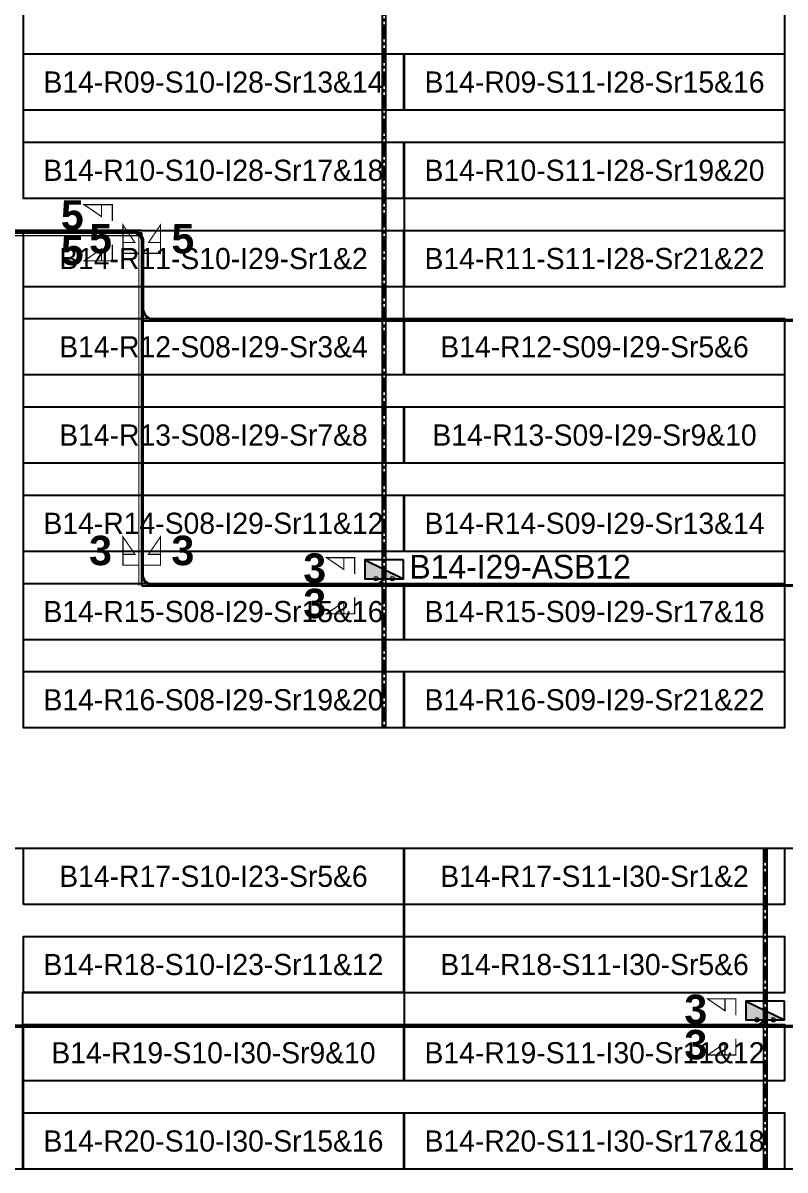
# Model space of a CAD drawing. Header units: metres. Extents: x 531759 to 532310, y 2675082 to 2675319.
# Drawn here: x 532050.6 to 532115.4, y 2675164.2 to 2675261.7 of the extents above; entities that cross this region are included whole.
import ezdxf
from ezdxf.enums import TextEntityAlignment as Align

# ---------------------------------------------------------------- set-up
doc = ezdxf.new("R2010")
doc.units = ezdxf.units.M
doc.header["$MEASUREMENT"] = 0
doc.linetypes.add('CENTER', pattern=[2, 1.25, -0.25, 0.25, -0.25])
for name, color, linetype in [('DC Trench BL-14', 40, 'Continuous'), ('E-Inverter Grouping', 2, 'Continuous'), ('Inverter Block-14', 7, 'Continuous'), ('LT Cable(AG) INV to LT Panel BL-14', 2, 'Continuous'), ('Messenger Wire Block-14 (Master Path)', 30, 'Continuous'), ('Messenger Wire Block-14 (MW Path)', 191, 'Continuous'), ('MMS Table Block-14', 8, 'Continuous'), ('Plan Line - DC BL-14', 40, 'Continuous'), ('Section Marking BL-14', 2, 'Continuous')]:
    doc.layers.add(name, color=color, linetype=linetype)
doc.layers.add('PILE', color=1, linetype='Continuous', lineweight=15)
doc.styles.add('BoldTextStyle', font='arialbd.ttf')
doc.styles.get("Standard").update_dxf_attribs({"font": 'Adani Regular.ttf'})

# ---------------------------------------------------------------- blocks, each defined once
blk = doc.blocks.new('MMS Table (32.292 x 4.788)')
at = {"color": 0}
blk.add_lwpolyline([(0, -0.002), (0, 4.786), (32.292, 4.786), (32.292, -0.002)], close=True, dxfattribs=at)
at = {"color": 7}
blk.add_attdef('ID1', text='', height=1.8, dxfattribs=at).set_placement((16.146, 2.392), align=Align.MIDDLE_CENTER)
blk = doc.blocks.new('Inverter Block')
h = blk.add_hatch(color=0)
h.dxf.hatch_style = 1
h.paths.add_polyline_path([(-1.456, 2.269), (-1.456, 0.846), (1.456, 0.846)])
at = {"color": 0}
blk.add_lwpolyline([(1.456, 2.269), (-1.456, 2.269), (-1.456, 0.846), (1.456, 0.846)], close=True, dxfattribs=at)
blk.add_lwpolyline([(-1.456, 2.269), (1.456, 0.846)], dxfattribs=at)
at = {"layer": 'PILE'}
for centre in [(-0.613, 0.846), (0.613, 0.846)]:
    blk.add_circle(centre, 0.156, dxfattribs=at)
at = {"color": 7}
blk.add_attdef('ID', (-1.456, 3.006), '', height=1.8, dxfattribs=at)

msp = doc.modelspace()

# ---------------------------------------------------------------- linework, layer by layer
at = {"layer": 'DC Trench BL-14', "color": 40, "const_width": 0.15}
for points in [[(532081.426, 2675281.575), (532081.126, 2675281.575), (532081.126, 2675201.789), (532081.426, 2675201.789)], [(532113.818, 2675191.575), (532113.518, 2675191.575), (532113.518, 2675164.289), (532113.818, 2675164.289)]]:
    msp.add_lwpolyline(points, close=True, dxfattribs=at)
at = {"layer": 'E-Inverter Grouping'}
for points in [[(532115.307, 2675239.291), (532083.015, 2675239.291), (532083.015, 2675246.791), (532050.623, 2675246.791), (532050.623, 2675281.575), (532115.307, 2675281.575)], [(532082.915, 2675236.575), (532115.307, 2675236.575), (532115.307, 2675201.791), (532050.623, 2675201.791), (532050.623, 2675244.075), (532082.915, 2675244.075)]]:
    msp.add_lwpolyline(points, close=True, dxfattribs=at)
at = {"layer": 'E-Inverter Grouping', "color": 3}
for points in [[(532082.915, 2675191.575), (532082.915, 2675179.291), (532050.523, 2675179.291), (532050.523, 2675164.291), (531985.839, 2675164.291), (531985.839, 2675191.575)], [(532083.015, 2675176.575), (532083.015, 2675191.575), (532147.699, 2675191.575), (532147.699, 2675164.291), (532050.623, 2675164.291), (532050.623, 2675176.575)]]:
    msp.add_lwpolyline(points, close=True, dxfattribs=at)
at = {"layer": 'LT Cable(AG) INV to LT Panel BL-14'}
msp.add_lwpolyline([(532008.688, 2675224.227), (532009.127, 2675224.901, 0.14519), (532009.272, 2675225.392), (532009.272, 2675228.771, 0.214019), (532008.971, 2675229.443), (532002.257, 2675235.421, -0.214019), (532001.955, 2675236.093), (532001.955, 2675237.872, -0.0289), (532001.961, 2675237.976), (532002.017, 2675238.455, 0.028904), (532002.023, 2675238.559), (532002.023, 2675243.115, -0.414229), (532002.923, 2675244.015), (532059.907, 2675244.013, -0.414204), (532060.807, 2675243.113), (532060.807, 2675237.415, 0.414214), (532061.707, 2675236.515), (532145.161, 2675236.515, 0.414214), (532146.061, 2675237.415), (532146.061, 2675237.69)], format="xyb", dxfattribs=at)
at = {"layer": 'LT Cable(AG) INV to LT Panel BL-14', "color": 5}
for points in [[(532009.91, 2675224.693, -0.32196), (532009.297, 2675225.546), (532009.297, 2675228.782, 0.214019), (532008.996, 2675229.454), (532002.282, 2675235.432, -0.214019), (532001.98, 2675236.104), (532001.98, 2675237.871, -0.0289), (532001.986, 2675237.974), (532002.042, 2675238.454, 0.028904), (532002.048, 2675238.558), (532002.048, 2675243.09, -0.414229), (532002.948, 2675243.99), (532059.882, 2675243.988, -0.414204), (532060.782, 2675243.088), (532060.782, 2675237.39, 0.414214), (532061.682, 2675236.49), (532242.337, 2675236.49, 0.414214), (532243.237, 2675237.39), (532243.237, 2675237.69)], [(532009.91, 2675224.727, -0.31385), (532009.322, 2675225.571), (532009.322, 2675228.793, 0.214019), (532009.021, 2675229.466), (532002.307, 2675235.444, -0.214019), (532002.005, 2675236.116), (532002.005, 2675237.869, -0.0289), (532002.011, 2675237.973), (532002.067, 2675238.453, 0.028904), (532002.073, 2675238.556), (532002.073, 2675243.065, -0.414229), (532002.973, 2675243.965), (532059.857, 2675243.963, -0.414204), (532060.757, 2675243.063), (532060.757, 2675214.865, 0.414214), (532061.657, 2675213.965), (532080.377, 2675213.965, 0.414214), (532081.277, 2675214.865), (532081.277, 2675215.19)], [(532009.91, 2675224.761, -0.305689), (532009.347, 2675225.596), (532009.347, 2675228.805, 0.214019), (532009.046, 2675229.477), (532002.332, 2675235.455, -0.214019), (532002.03, 2675236.127), (532002.03, 2675237.868, -0.0289), (532002.036, 2675237.972), (532002.092, 2675238.451, 0.028904), (532002.098, 2675238.555), (532002.098, 2675243.04, -0.414229), (532002.998, 2675243.94), (532059.832, 2675243.938, -0.414204), (532060.732, 2675243.038), (532060.732, 2675214.84, 0.414214), (532061.632, 2675213.94), (532145.161, 2675213.94, 0.414214), (532146.061, 2675214.84), (532146.061, 2675215.19)], [(532009.91, 2675224.797, -0.297466), (532009.372, 2675225.621), (532009.372, 2675228.816, 0.214019), (532009.071, 2675229.488), (532002.357, 2675235.466, -0.214019), (532002.055, 2675236.138), (532002.055, 2675237.866, -0.0289), (532002.061, 2675237.97), (532002.117, 2675238.45, 0.028904), (532002.123, 2675238.553), (532002.123, 2675243.015, -0.414229), (532003.023, 2675243.915), (532059.807, 2675243.913, -0.414204), (532060.707, 2675243.013), (532060.707, 2675214.815, 0.414214), (532061.607, 2675213.915), (532242.337, 2675213.915, 0.414214), (532243.237, 2675214.815), (532243.237, 2675215.19)], [(532013.036, 2675222.064), (532007.333, 2675222.064, 0.078431), (532007.056, 2675222.02), (532006.159, 2675221.729, -0.078431), (532005.882, 2675221.686), (532002.923, 2675221.686, 0.414417), (532002.023, 2675220.785), (532002.043, 2675192.857, 0.083556), (532002.093, 2675192.562), (532002.193, 2675192.272, -0.083731), (532002.243, 2675191.977), (532002.243, 2675177.365, 0.414214), (532003.143, 2675176.465), (532274.729, 2675176.465, 0.414214), (532275.629, 2675177.365), (532275.629, 2675177.69)], [(532013.036, 2675222.039), (532007.337, 2675222.039, 0.078431), (532007.06, 2675221.995), (532006.163, 2675221.704, -0.078431), (532005.886, 2675221.661), (532002.948, 2675221.661, 0.414417), (532002.048, 2675220.76), (532002.068, 2675192.861, 0.083556), (532002.118, 2675192.566), (532002.218, 2675192.277, -0.083731), (532002.268, 2675191.981), (532002.268, 2675177.39, 0.414214), (532003.168, 2675176.49), (532177.553, 2675176.49, 0.414214), (532178.453, 2675177.39), (532178.453, 2675177.69)], [(532013.036, 2675222.014), (532007.341, 2675222.014, 0.078431), (532007.064, 2675221.97), (532006.167, 2675221.679, -0.078431), (532005.89, 2675221.636), (532002.974, 2675221.636, 0.414417), (532002.074, 2675220.735), (532002.093, 2675192.865, 0.083556), (532002.143, 2675192.57), (532002.243, 2675192.281, -0.083731), (532002.293, 2675191.986), (532002.293, 2675177.415, 0.414214), (532003.193, 2675176.515), (532112.769, 2675176.515, 0.414214), (532113.669, 2675177.415), (532113.669, 2675177.69)]]:
    msp.add_lwpolyline(points, format="xyb", dxfattribs=at)
at = {"layer": 'Messenger Wire Block-14 (Master Path)'}
for points in [[(532002.16, 2675243.877), (532060.67, 2675243.875)], [(532060.67, 2675213.877), (532060.67, 2675243.875)], [(532060.67, 2675236.377), (532244.875, 2675236.377)], [(532060.67, 2675213.877), (532244.875, 2675213.877)], [(532002.155, 2675176.377), (532277.267, 2675176.377)]]:
    msp.add_lwpolyline(points, dxfattribs=at)
at = {"layer": 'Messenger Wire Block-14 (MW Path)', "const_width": 0.1}
for points in [[(532002.16, 2675244.127), (532060.67, 2675244.125)], [(532060.42, 2675213.877), (532060.42, 2675243.875)], [(532002.16, 2675243.627), (532060.67, 2675243.625)], [(532060.67, 2675236.377), (532244.875, 2675236.377)], [(532060.67, 2675213.877), (532244.875, 2675213.877)], [(532002.155, 2675176.377), (532277.267, 2675176.377)]]:
    msp.add_lwpolyline(points, dxfattribs=at)
at = {"layer": 'Plan Line - DC BL-14', "color": 6, "linetype": 'CENTER'}
for points in [[(532081.277, 2675281.575), (532081.277, 2675201.789)], [(532113.669, 2675191.575), (532113.669, 2675164.289)]]:
    msp.add_lwpolyline(points, dxfattribs=at)
at = {"layer": 'Section Marking BL-14', "color": 94, "lineweight": 35, "true_color": 0x00a500, "const_width": 0.1}
for points in [[(532058.17, 2675244.877), (532058.17, 2675246.267), (532055.77, 2675246.267), (532057.25, 2675245.257), (532057.25, 2675246.267)], [(532060.47, 2675242.127), (532059.08, 2675242.127), (532059.08, 2675244.527), (532060.09, 2675243.047), (532059.08, 2675243.047)], [(532060.87, 2675242.127), (532062.26, 2675242.127), (532062.26, 2675244.527), (532061.25, 2675243.047), (532062.26, 2675243.047)], [(532058.17, 2675242.877), (532058.17, 2675241.487), (532055.77, 2675241.487), (532057.25, 2675242.497), (532057.25, 2675241.487)], [(532060.47, 2675215.627), (532059.08, 2675215.627), (532059.08, 2675218.027), (532060.09, 2675216.547), (532059.08, 2675216.547)], [(532060.87, 2675215.627), (532062.26, 2675215.627), (532062.26, 2675218.027), (532061.25, 2675216.547), (532062.26, 2675216.547)], [(532078.777, 2675214.877), (532078.777, 2675216.267), (532076.377, 2675216.267), (532077.857, 2675215.257), (532077.857, 2675216.267)], [(532078.777, 2675212.877), (532078.777, 2675211.487), (532076.377, 2675211.487), (532077.857, 2675212.497), (532077.857, 2675211.487)], [(532111.169, 2675177.377), (532111.169, 2675178.767), (532108.769, 2675178.767), (532110.249, 2675177.757), (532110.249, 2675178.767)], [(532111.169, 2675175.377), (532111.169, 2675173.987), (532108.769, 2675173.987), (532110.249, 2675174.997), (532110.249, 2675173.987)]]:
    msp.add_lwpolyline(points, dxfattribs=at)

# ---------------------------------------------------------------- block references
at = {"layer": 'Inverter Block-14'}
ref = msp.add_blockref('Inverter Block', (532081.277, 2675213.525), dxfattribs=dict(at, xscale=1.124999999976148, yscale=1.124999999976148, zscale=1.124999999976148))
ref.add_attrib('ID', 'B14-I29-ASB12', (532083.427, 2675214.475), dxfattribs={"layer": '0', "color": 7, "height": 2.025})
ref = msp.add_blockref('Inverter Block', (532113.669, 2675176.025), dxfattribs=dict(at, xscale=1.124999999976148, yscale=1.124999999976148, zscale=1.124999999976148))
ref.add_attrib('ID', 'B14-I30-ASB01', (532115.819, 2675176.975), dxfattribs={"layer": '0', "color": 7, "height": 2.025})
at = {"layer": 'MMS Table Block-14'}
for p, values in [((532050.623, 2675254.291), {'ID1': 'B14-R09-S10-I28-Sr13&14'}), ((532083.015, 2675254.291), {'ID1': 'B14-R09-S11-I28-Sr15&16'}), ((532050.623, 2675246.791), {'ID1': 'B14-R10-S10-I28-Sr17&18'}), ((532083.015, 2675246.791), {'ID1': 'B14-R10-S11-I28-Sr19&20'}), ((532050.623, 2675239.291), {'ID1': 'B14-R11-S10-I29-Sr1&2'}), ((532083.015, 2675239.291), {'ID1': 'B14-R11-S11-I28-Sr21&22'}), ((532050.623, 2675231.791), {'ID1': 'B14-R12-S08-I29-Sr3&4'}), ((532083.015, 2675231.791), {'ID1': 'B14-R12-S09-I29-Sr5&6'}), ((532050.623, 2675224.291), {'ID1': 'B14-R13-S08-I29-Sr7&8'}), ((532083.015, 2675224.291), {'ID1': 'B14-R13-S09-I29-Sr9&10'}), ((532050.623, 2675216.791), {'ID1': 'B14-R14-S08-I29-Sr11&12'}), ((532083.015, 2675216.791), {'ID1': 'B14-R14-S09-I29-Sr13&14'}), ((532050.623, 2675209.291), {'ID1': 'B14-R15-S08-I29-Sr15&16'}), ((532083.015, 2675209.291), {'ID1': 'B14-R15-S09-I29-Sr17&18'}), ((532050.623, 2675201.791), {'ID1': 'B14-R16-S08-I29-Sr19&20'}), ((532083.015, 2675201.791), {'ID1': 'B14-R16-S09-I29-Sr21&22'}), ((532050.623, 2675186.791), {'ID1': 'B14-R17-S10-I23-Sr5&6'}), ((532083.015, 2675186.791), {'ID1': 'B14-R17-S11-I30-Sr1&2'}), ((532050.623, 2675179.291), {'ID1': 'B14-R18-S10-I23-Sr11&12'}), ((532083.015, 2675179.291), {'ID1': 'B14-R18-S11-I30-Sr5&6'}), ((532050.623, 2675171.791), {'ID1': 'B14-R19-S10-I30-Sr9&10'}), ((532083.015, 2675171.791), {'ID1': 'B14-R19-S11-I30-Sr11&12'}), ((532050.623, 2675164.291), {'ID1': 'B14-R20-S10-I30-Sr15&16'}), ((532083.015, 2675164.291), {'ID1': 'B14-R20-S11-I30-Sr17&18'})]:
    msp.add_blockref('MMS Table (32.292 x 4.788)', p, dxfattribs=at).add_auto_attribs(values)

# ---------------------------------------------------------------- texts
at = {"layer": 'Section Marking BL-14', "color": 94, "true_color": 0x00a500, "style": 'BoldTextStyle'}
for s, p in [('5', (532054.77, 2675245.377)), ('5', (532057.17, 2675243.377)), ('5', (532064.17, 2675243.377)), ('5', (532054.77, 2675242.377)), ('3', (532057.17, 2675216.877)), ('3', (532064.17, 2675216.877)), ('3', (532075.377, 2675215.377)), ('3', (532075.377, 2675212.377)), ('3', (532107.769, 2675177.877)), ('3', (532107.769, 2675174.877))]:
    msp.add_text(s, height=2.5, dxfattribs=at).set_placement(p, align=Align.MIDDLE_CENTER)

doc.saveas('drawing.dxf')
